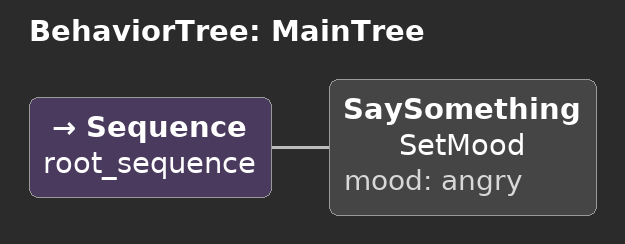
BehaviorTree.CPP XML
<root main_tree_to_execute = "MainTree" >
     <BehaviorTree ID="MainTree">
        <Sequence name="root_sequence">
            <SaySomething   name="SetMood" mood="angry"/>
        </Sequence>
     </BehaviorTree>
 </root>
